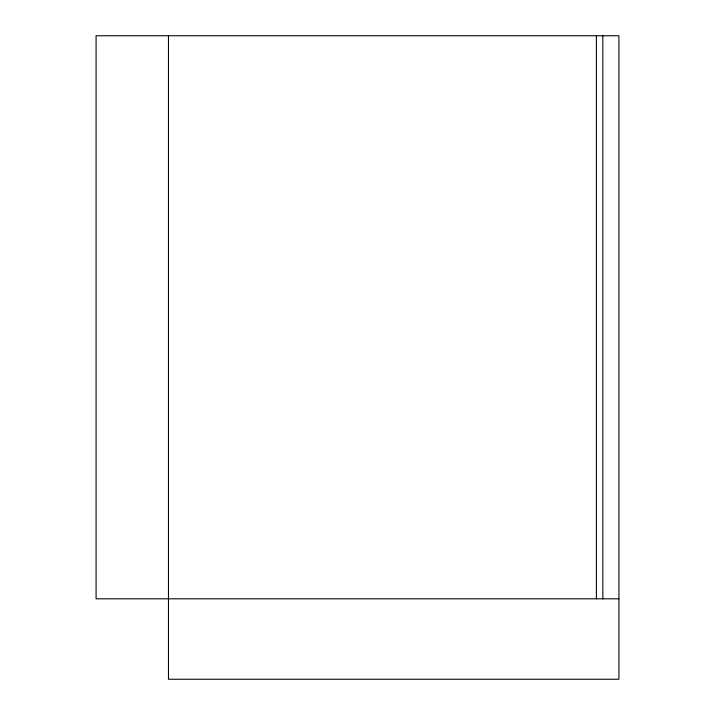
<?xml version="1.0" encoding="UTF-8"?>
<svg xmlns="http://www.w3.org/2000/svg" width="715" height="715" viewBox="0 0 715 715"><rect width="100%" height="100%" fill="white"/><g stroke="black" fill="none" stroke-linecap="round" stroke-linejoin="round"><path stroke-width="1.07" d="M618.922 598.812L96.078 598.812L96.078 35.75L618.922 35.75L618.922 679.25L168.472 679.25L168.472 35.75M602.834 35.75L602.834 598.812M596.399 35.75L596.399 598.812"/></g></svg>
